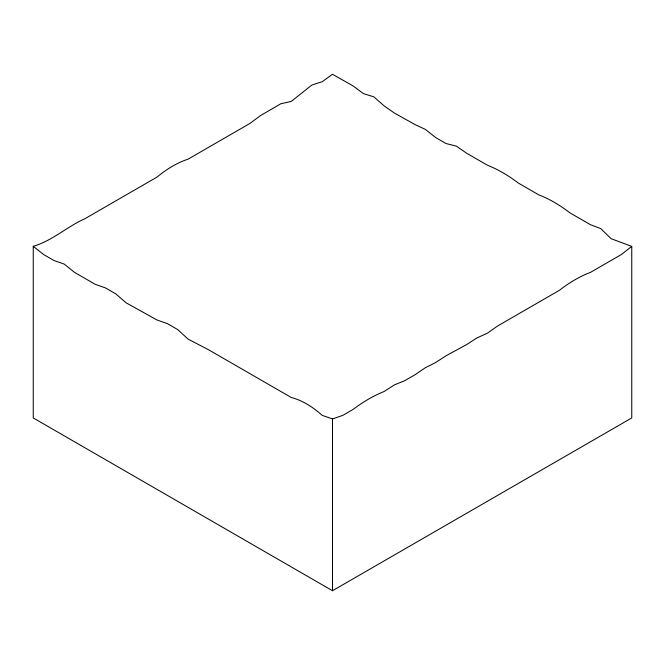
<?xml version="1.0" encoding="UTF-8"?>
<svg xmlns="http://www.w3.org/2000/svg" width="665" height="665" viewBox="0 0 665 665"><rect width="100%" height="100%" fill="white"/><g stroke="black" fill="none" stroke-linecap="round" stroke-linejoin="round"><path stroke-width="1" d="M631.75 246.382L621.434 254.496L590.47 272.376A126.707 73.15 -60 0 0 559.514 290.248L497.603 325.991L487.287 333.265L476.963 337.903L466.647 344.578L446.007 355.775L435.691 362.525L425.367 367.695L415.051 374.736L404.736 380.688L394.412 384.885L384.096 391.527A140.772 81.271 -60 0 0 353.14 409.399L342.816 415.351L332.5 418.958L322.184 415.351A81.072 46.808 60 0 0 291.22 397.479L208.669 349.823L188.037 339.075L177.713 329.574L167.397 323.614L157.081 320.031L126.117 302.816L115.801 293.88L105.486 287.92L95.162 284.288L74.53 272.376L64.206 264.072L53.89 260.456L43.566 254.496L33.25 246.316C52.227 240.78 67.007 226.715 84.846 218.752L157.081 177.048A102.269 59.044 -60 0 1 188.037 159.176L249.949 123.432L260.264 115.743L280.904 103.715L291.22 101.429L311.86 85.037L322.184 81.728L332.5 74.281L353.14 85.976L363.456 93.64L373.78 96.791L384.096 105.868L394.412 113.058L415.051 124.596L425.367 129.392L435.691 137.58L446.007 143.532L456.331 146.117L466.647 153.216L487.287 165.136A140.631 81.197 60 0 1 518.243 183.008L538.883 194.92A131.254 75.785 60 0 1 569.839 212.8L590.47 224.712L600.794 228.644L611.11 238.702L631.75 246.382L631.75 417.944L332.5 590.72L33.25 417.944L33.25 246.316M332.5 418.958L332.5 590.72"/></g></svg>
